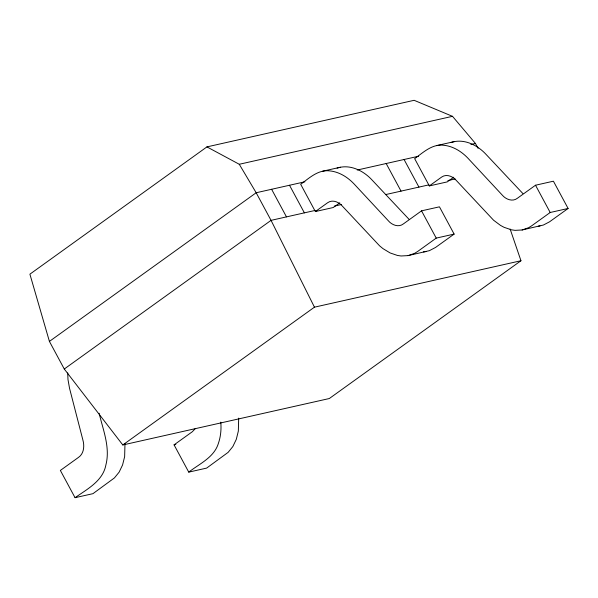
<?xml version="1.0" encoding="UTF-8"?>
<svg xmlns="http://www.w3.org/2000/svg" width="598" height="598" viewBox="0 0 598 598"><rect width="100%" height="100%" fill="white"/><g stroke="black" fill="none" stroke-linecap="round" stroke-linejoin="round"><path stroke-width="0.9" d="M67.724 372.898L67.978 379.476L69.525 388.237L82.913 440.113C84.557 445.981 84.012 453.531 78.607 457.306L60.361 470.432L75.049 497.693L92.944 493.671L114.42 477.922L119.129 472.136L122.575 464.952L124.638 456.655L124.982 443.694M195.337 428.587L192.317 431.741L174.07 444.86L188.751 472.128L206.646 468.099L228.13 452.357L232.831 446.571L236.285 439.38L238.34 431.091L238.684 418.129M478.064 148.319L475.44 143.445L452.499 116.326L414.122 100.307L206.93 146.891L29.9 274.176L49.417 341.413L64.278 369.018L122.807 444.964L329.319 398.53L520.963 260.735L510.146 229.079M49.417 341.413L256.176 192.75L304.905 181.792M64.278 369.018L271.044 220.356L315.243 210.414M315.363 211.55L327.674 202.7C332.309 199.321 338.655 201.862 342.071 205.802L379.618 245.86L382.997 248.633L390.105 252.939L397.423 255.443L401.071 255.981L408.142 255.608L429.386 250.667L435.546 247.452L454.129 234.095L439.448 206.826L421.545 210.847L403.433 223.876C398.604 227.748 391.78 224.975 388.252 220.684L353.971 183.833C347.55 177.09 339.096 171.79 329.67 170.886C318.181 169.428 309.203 178.122 300.682 184.281L315.363 211.55L333.258 207.521L339.776 202.834M429.334 185.918L441.645 177.068C446.287 173.697 452.626 176.238 456.042 180.177L493.589 220.228L500.474 225.379L504.077 227.315L511.402 229.811L515.042 230.35L522.114 229.976L543.365 225.042L549.517 221.828L568.1 208.463L553.419 181.194L535.516 185.223L517.405 198.244C512.576 202.117 505.751 199.351 502.223 195.06L467.942 158.208C461.529 151.458 453.067 146.166 443.641 145.254C432.16 143.804 423.182 152.497 414.653 158.649L429.334 185.918L447.237 181.897L453.755 177.21M122.807 444.964L314.458 307.17L520.963 260.735M75.049 497.693C87.144 489.134 102.923 481.061 105.891 464.945C110.398 447.498 103.095 429.999 99.126 413.285M454.129 234.095L436.226 238.116L417.643 251.481L414.668 253.313L408.142 255.608M188.751 472.128C199.426 463.779 214.091 457.5 218.382 443.41C220.729 436.6 221.417 429.304 220.789 422.151M568.1 208.463L550.197 212.492L531.615 225.85L528.639 227.689L522.114 229.976M337.07 168.135C349.733 163.822 363.27 170.55 371.866 179.811L408.897 219.167M451.042 142.503C463.704 138.19 477.249 144.918 485.845 154.179L522.876 193.543M206.93 146.891L239.267 164.271L452.499 116.326M322.546 171.245L340.441 167.223M436.518 145.62L454.42 141.591M357.208 170.034L418.555 156.235M470.895 144.469L475.44 143.445M334.252 206.138L341.495 204.509M385.65 194.582L428.893 184.857M447.902 180.589L455.145 178.959M174.07 444.86L175.857 444.456M538.267 226.164L540.016 225.954M423.429 251.9L426.038 251.579M239.267 164.271L256.176 192.75L271.044 220.356L314.458 307.17M535.516 185.223L550.197 212.492M404.069 159.494L418.936 187.099M421.545 210.847L436.226 238.116M386.173 163.516L401.034 191.121M289.514 185.253L304.382 212.858M271.612 189.274L286.479 216.887"/></g></svg>
